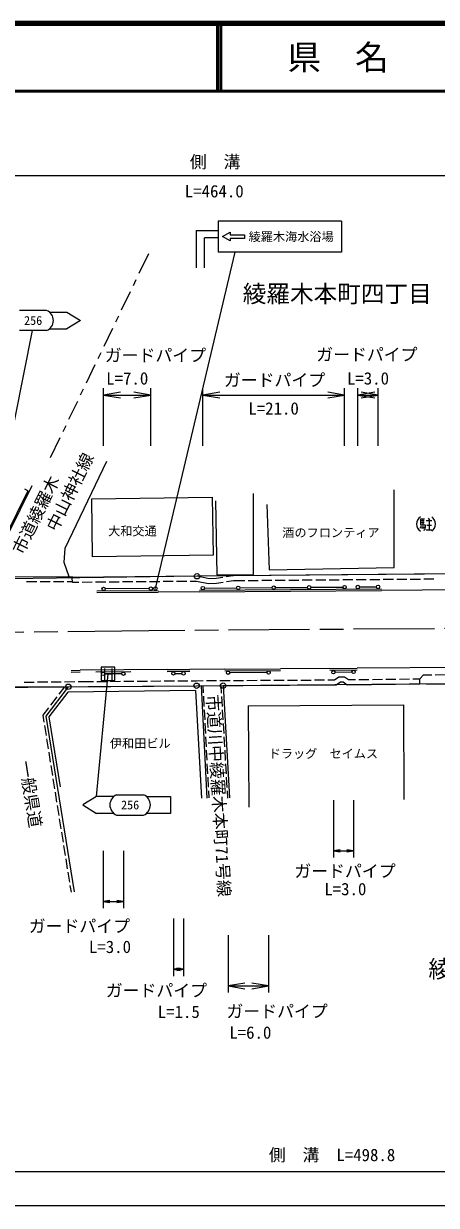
# Model space of a CAD drawing. Units: millimetres at full size, sheet at 1:1000; details may follow other scales. Extents: x 40000 to 680000, y 20000 to 380000.
# Drawn here: x 269046 to 330183, y 205000 to 380000 of the extents above; entities that cross this region are included whole.
import ezdxf
from ezdxf.enums import TextEntityAlignment as Align

# ---------------------------------------------------------------- set-up
doc = ezdxf.new("R2010")
doc.units = ezdxf.units.MM
doc.header["$LTSCALE"] = 1000
doc.linetypes.add('CHAIN', pattern=[18.5, 12, -1.5, 3.5, -1.5])
for name, color, linetype, lineweight in [('M-BGD', 7, 'Continuous', 25), ('M-BMK', 2, 'CHAIN', 13), ('M-BMK-HTXT', 7, 'Continuous', 13), ('M-BMK-ROW', 30, 'Continuous', 25), ('M-STR-HTXT', 7, 'Continuous', 13), ('M-STR-STRC', 7, 'Continuous', 25), ('M-TTL', 2, 'Continuous', 140), ('M-TTL-BAND', 7, 'Continuous', 25), ('M-TTL-LINE', 7, 'Continuous', 50)]:
    doc.layers.add(name, color=color, linetype=linetype, lineweight=lineweight)
doc.layers.add('M-TTL-TXT', color=7, linetype='Continuous')
doc.styles.add('ＭＳ ゴシック', font='')
doc.styles.get('ＭＳ ゴシック').set_extended_font_data('MS Gothic')

# ---------------------------------------------------------------- blocks, each defined once
blk = doc.blocks.new('open_arrow')
at = {"color": 0, "linetype": 'Continuous', "lineweight": -2}
blk.add_lwpolyline([(7.5, 1.25), (0, 0), (7.5, -1.25)], dxfattribs=at)

msp = doc.modelspace()

# ---------------------------------------------------------------- linework, layer by layer
at = {"layer": 'M-BGD'}
for p, q in [((275197, 302324), (281391, 315196)), ((263435, 297733), (270295, 311602)), ((269665, 310820), (269216, 311041)), ((279138, 309616), (296980, 309877)), ((296980, 309877), (297106, 301292)), ((303086, 298417), (303079, 310436)), ((323946, 299464), (323939, 310976)), ((279264, 301030), (279138, 309616)), ((297463, 309327), (297670, 298361)), ((305055, 308766), (305418, 299130)), ((327862, 306688), (328447, 306688)), ((327862, 305750), (327862, 306688)), ((327862, 306397), (328392, 306397)), ((328159, 306688), (328159, 305750)), ((328690, 306397), (329504, 306397)), ((328690, 306397), (329511, 306397)), ((328981, 306753), (329155, 306458)), ((329094, 306397), (329094, 305045)), ((327865, 305514), (327747, 305224)), ((327862, 306103), (328389, 306103)), ((328570, 305750), (327862, 305750)), ((327982, 305516), (328042, 305224)), ((328158, 305514), (328217, 305226)), ((328276, 305514), (328393, 305279)), ((328279, 305049), (328389, 304987)), ((328389, 304987), (328512, 305155)), ((328512, 305155), (328570, 305446)), ((328570, 305446), (328570, 305750)), ((328686, 305045), (329501, 305045)), ((328748, 305750), (329446, 305750)), ((275037, 300214), (275197, 302324)), ((297106, 301292), (279264, 301030)), ((275807, 298060), (275037, 300214)), ((305418, 299130), (323946, 299464)), ((276264, 298062), (266197, 298025)), ((294726, 298160), (276258, 297998)), ((276264, 297248), (276258, 297998)), ((296512, 297800), (294726, 298160)), ((297543, 297830), (296512, 297800)), ((298548, 297990), (297543, 297830)), ((297670, 298361), (303086, 298417)), ((300046, 298228), (299041, 298069)), ((338068, 298540), (300046, 298228)), ((303809, 297509), (302309, 297497)), ((305809, 297526), (304309, 297513)), ((307809, 297542), (306309, 297530)), ((309809, 297558), (308309, 297546)), ((311809, 297575), (310309, 297562)), ((313809, 297591), (312309, 297579)), ((315809, 297608), (314309, 297595)), ((317808, 297624), (316309, 297612)), ((319808, 297640), (318308, 297628)), ((321808, 297657), (320308, 297644)), ((323808, 297673), (322308, 297661)), ((325808, 297690), (324308, 297677)), ((327808, 297706), (326308, 297694)), ((329808, 297722), (328308, 297710)), ((270983, 297343), (269483, 297337)), ((272983, 297350), (271483, 297344)), ((274983, 297357), (273483, 297352)), ((276267, 297362), (275483, 297359)), ((277210, 297257), (276264, 297248)), ((279210, 297274), (277710, 297261)), ((281210, 297292), (279710, 297279)), ((279892, 295990), (288951, 296048)), ((283209, 297309), (281710, 297296)), ((285209, 297327), (283709, 297314)), ((287209, 297344), (285709, 297331)), ((289209, 297362), (287709, 297348)), ((291209, 297379), (289709, 297366)), ((293209, 297397), (291709, 297383)), ((294654, 297409), (293709, 297401)), ((296449, 297048), (294654, 297409)), ((295094, 296110), (322055, 296298)), ((297613, 297082), (296449, 297048)), ((298614, 297241), (297613, 297082)), ((300108, 297479), (299108, 297320)), ((301809, 297493), (300108, 297479)), ((276068, 283971), (277407, 283987)), ((279728, 284002), (284928, 284035)), ((290325, 284083), (293648, 284086)), ((298833, 284163), (307081, 284211)), ((314422, 284246), (318451, 284303)), ((327712, 282973), (328273, 283574)), ((328273, 283574), (328698, 283577)), ((328698, 283577), (329504, 283585)), ((330004, 283590), (331504, 283605)), ((259115, 281648), (278612, 281821)), ((269108, 282487), (270607, 282500)), ((271107, 282505), (272607, 282518)), ((275658, 281795), (272358, 277463)), ((273107, 282522), (274607, 282536)), ((275088, 281790), (274243, 280681)), ((275107, 282540), (276607, 282554)), ((277107, 282558), (278606, 282571)), ((278606, 282571), (279382, 282578)), ((278612, 281821), (294663, 281951)), ((279882, 282582), (281382, 282594)), ((281882, 282598), (283382, 282610)), ((283882, 282614), (285382, 282626)), ((285882, 282630), (287382, 282642)), ((287882, 282646), (289382, 282658)), ((289882, 282662), (291382, 282674)), ((291882, 282678), (293382, 282691)), ((293882, 282695), (294659, 282701)), ((294659, 282701), (295622, 282706)), ((294663, 281951), (315317, 282069)), ((295331, 281955), (296199, 265312)), ((295707, 280890), (295651, 281971)), ((296122, 282709), (297622, 282718)), ((298122, 282721), (299621, 282729)), ((298267, 281955), (298330, 280875)), ((298586, 281973), (299559, 265339)), ((300121, 282732), (301621, 282741)), ((302121, 282744), (303621, 282752)), ((304121, 282755), (305621, 282764)), ((306121, 282767), (307621, 282775)), ((308121, 282778), (309621, 282787)), ((310121, 282790), (311621, 282798)), ((312121, 282801), (313621, 282810)), ((314121, 282813), (315084, 282818)), ((315084, 282818), (315750, 283272)), ((315317, 282069), (315986, 282526)), ((315750, 283272), (316597, 283285)), ((315986, 282526), (316357, 282531)), ((316357, 282531), (316947, 282100)), ((316597, 283285), (317188, 282853)), ((316947, 282100), (327721, 282223)), ((317188, 282853), (318200, 282865)), ((318700, 282870), (320200, 282888)), ((320700, 282893), (322200, 282910)), ((322700, 282916), (324200, 282933)), ((324700, 282939), (326200, 282956)), ((326700, 282961), (327712, 282973)), ((327721, 282223), (327712, 282973)), ((328712, 282177), (352823, 282420)), ((275573, 281023), (272780, 277357)), ((273940, 280283), (273031, 279089)), ((294501, 281263), (275573, 281023)), ((294501, 281263), (295403, 265306)), ((295811, 278893), (295733, 280391)), ((298359, 280376), (298446, 278879)), ((272729, 278692), (271884, 277582)), ((295916, 276896), (295837, 278394)), ((298476, 278379), (298563, 276882)), ((271884, 277582), (272045, 276572)), ((272358, 277463), (276517, 251440)), ((272780, 277357), (274442, 266961)), ((272124, 276078), (272361, 274597)), ((296020, 274898), (295942, 276396)), ((298592, 276383), (298680, 274885)), ((272440, 274103), (272676, 272622)), ((296124, 272901), (296046, 274399)), ((298709, 274386), (298797, 272889)), ((272755, 272128), (272992, 270647)), ((296228, 270904), (296150, 272402)), ((298826, 272390), (298913, 270892)), ((273071, 270153), (273308, 268672)), ((296332, 268907), (296254, 270405)), ((298943, 270393), (299030, 268896)), ((273386, 268178), (273623, 266697)), ((296436, 266909), (296358, 268407)), ((299059, 268396), (299147, 266899)), ((273702, 266204), (273939, 264722)), ((296519, 265329), (296462, 266410)), ((299176, 266400), (299239, 265320)), ((274018, 264229), (274254, 262747)), ((274333, 262254), (274570, 260772)), ((274649, 260279), (274886, 258798)), ((274965, 258304), (275201, 256823)), ((275280, 256329), (275517, 254848)), ((275596, 254354), (275833, 252873)), ((275911, 252379), (276073, 251369))]:
    msp.add_line(p, q, dxfattribs=at)
msp.add_lwpolyline([(269665, 310820), (266409, 304204), (265436, 304656)], dxfattribs=at)
for centre, start, end in [((328522, 305897), 123.85503, 236.14497), ((328793, 305897), 303.85503, 56.14497)]:
    msp.add_arc(centre, 1264, start, end, dxfattribs=at)
at = {"layer": 'M-BMK'}
for p, q in [((366909, 290667), (287598, 290084)), ((287598, 290084), (215553, 289268))]:
    msp.add_line(p, q, dxfattribs=at)
at = {"layer": 'M-BMK-HTXT'}
for p, q in [((287524, 345908), (286115, 342980)), ((285682, 342079), (285248, 341178)), ((284815, 340276), (283514, 337573)), ((283080, 336672), (282647, 335771)), ((282213, 334870), (280913, 332166)), ((280479, 331265), (280045, 330364)), ((279612, 329463), (278311, 326760)), ((277877, 325859), (277444, 324957)), ((277010, 324056), (275710, 321353)), ((275276, 320452), (274842, 319551)), ((274409, 318650), (273000, 315722))]:
    msp.add_line(p, q, dxfattribs=at)
at = {"layer": 'M-BMK-ROW'}
for points in [[(566339, 296113), (557276, 297685), (552310, 298399), (545863, 299126), (530479, 299894), (529340, 300001), (492385, 299588), (440084, 299109), (425836, 299040), (403203, 299027), (383077, 298882), (365726, 298779), (342977, 298645), (294726, 298160), (263435, 297733), (240914, 297587), (204405, 297283), (194855, 297205), (174860, 297081), (151341, 296843), (128189, 296587), (99732, 296467)], [(65465, 280341), (78929, 280393), (132547, 280832), (143326, 280985), (165329, 281243), (191536, 281430), (222602, 281588), (239098, 281684), (255191, 281808), (275658, 281795), (294663, 281951), (298586, 281973), (353714, 282475)]]:
    msp.add_lwpolyline(points, dxfattribs=at)
for centre in [(294726, 298160), (275658, 281795), (294663, 281951), (298586, 281973)]:
    msp.add_circle(centre, 400, dxfattribs=at)
at = {"layer": 'M-STR-HTXT'}
for p, q in [((65290, 357500), (529340, 357500)), ((280890, 317500), (280890, 326000)), ((287890, 317500), (287890, 326000)), ((295592, 317500), (295592, 326000)), ((316591, 317500), (316591, 326000)), ((318553, 317500), (318553, 326000)), ((321553, 317500), (321553, 326000)), ((280890, 325000), (287890, 325000)), ((295592, 325000), (316591, 325000)), ((318553, 325000), (321553, 325000)), ((314926, 265000), (314926, 256500)), ((317926, 265000), (317926, 256500)), ((280830, 257500), (280830, 249000)), ((283830, 257500), (283830, 249000)), ((314926, 257500), (317926, 257500)), ((280830, 250000), (283830, 250000)), ((291225, 247500), (291225, 238959)), ((292725, 247500), (292725, 238959)), ((299334, 245000), (299334, 236500)), ((305334, 245000), (305334, 236500)), ((291225, 239959), (292725, 239959)), ((299334, 237500), (305334, 237500)), ((65465, 210000), (563994, 210000))]:
    msp.add_line(p, q, dxfattribs=at)
at = {"layer": 'M-STR-STRC'}
for p, q in [((316152, 350751), (297878, 350751)), ((297878, 350751), (297878, 346180)), ((316152, 350751), (316152, 346180)), ((294614, 349386), (294614, 343860)), ((294614, 349386), (297878, 349386)), ((297878, 348298), (295836, 348298)), ((295836, 343860), (295836, 348298)), ((298482, 348463), (299624, 349111)), ((299624, 347816), (298482, 348463)), ((299624, 349111), (299624, 348730)), ((299624, 348730), (301777, 348730)), ((301777, 348730), (301777, 348197)), ((299624, 348197), (299624, 347816)), ((301777, 348197), (299624, 348197)), ((288567, 296350), (300388, 346180)), ((316152, 346180), (297878, 346180)), ((272455, 337542), (268455, 337542)), ((272869, 337292), (275455, 337292)), ((275455, 337292), (277455, 336042)), ((277455, 336042), (275455, 334792)), ((262713, 296284), (270372, 334542)), ((272455, 334542), (268455, 334542)), ((272869, 334792), (275455, 334792)), ((279894, 295740), (288952, 295798)), ((287640, 296340), (281140, 296298)), ((295095, 295860), (288952, 295798)), ((295095, 295860), (322057, 296048)), ((295842, 296415), (300591, 296448)), ((301091, 296452), (305841, 296485)), ((306341, 296488), (311091, 296522)), ((311591, 296525), (316341, 296558)), ((318803, 296575), (321303, 296593)), ((341637, 296209), (322057, 296048)), ((276065, 284221), (277404, 284237)), ((290325, 284333), (277404, 284237)), ((279821, 265547), (281589, 283714)), ((282555, 284714), (280555, 284714)), ((280555, 284714), (280555, 282714)), ((283580, 283726), (281080, 283711)), ((281095, 282799), (281095, 284498)), ((281095, 283714), (282087, 283714)), ((282087, 284509), (282087, 282804)), ((282555, 282714), (282555, 284714)), ((290325, 284333), (293648, 284336)), ((291475, 283784), (292475, 283785)), ((298831, 284413), (293648, 284336)), ((298831, 284413), (307080, 284461)), ((305084, 283899), (299584, 283867)), ((314419, 284496), (307080, 284461)), ((314419, 284496), (318448, 284553)), ((315176, 283957), (317676, 283992)), ((352900, 284772), (318448, 284553)), ((280555, 282714), (282555, 282714)), ((279821, 265547), (277821, 264297)), ((277821, 264297), (279821, 263047)), ((282407, 265547), (279821, 265547)), ((282821, 265797), (286821, 265797)), ((287234, 265547), (290821, 265547)), ((290821, 265547), (290821, 263047)), ((282407, 263047), (279821, 263047)), ((282821, 262797), (286821, 262797)), ((290821, 263047), (287234, 263047))]:
    msp.add_line(p, q, dxfattribs=at)
for centre in [(280890, 296296), (287890, 296341), (288567, 296350), (295592, 296413), (300841, 296450), (306091, 296487), (311341, 296523), (316591, 296560), (318553, 296574), (321553, 296595), (280830, 283709), (283830, 283728), (291225, 283784), (292725, 283785), (299334, 283866), (305334, 283901), (314926, 283953), (317926, 283995)]:
    msp.add_circle(centre, 250, dxfattribs=at)
for centre, start, end in [((271830, 336042), 292.61986, 67.38014), ((283446, 264297), 112.61986, 247.38014), ((286196, 264297), 292.61986, 67.38014)]:
    msp.add_arc(centre, 1625, start, end, dxfattribs=at)
at = {"layer": 'M-TTL'}
msp.add_line((680000, 380000), (40000, 380000), dxfattribs=at)
at = {"layer": 'M-TTL-BAND'}
for p, q in [((302303, 278995), (325303, 279127)), ((302303, 278995), (302389, 263974)), ((325303, 279127), (325383, 265085)), ((40000, 205000), (579000, 205000))]:
    msp.add_line(p, q, dxfattribs=at)
at = {"layer": 'M-TTL-LINE'}
for p, q in [((297750, 380000), (297750, 370000)), ((298250, 380000), (298250, 370000)), ((40000, 370000), (680000, 370000))]:
    msp.add_line(p, q, dxfattribs=at)

# ---------------------------------------------------------------- block references
at = {"layer": 'M-STR-HTXT'}
for p, xscale, yscale in [((280890, 325000), 333, 333), ((295592, 325000), 333, 333), ((318553, 325000), 333, 333), ((314926, 257500), 133, 133), ((280830, 250000), 133, 133), ((291225, 239959), 133, 133), ((299334, 237500), 333, 333)]:
    msp.add_blockref('open_arrow', p, dxfattribs=dict(at, xscale=xscale, yscale=yscale))
at = {"layer": 'M-STR-HTXT', "rotation": 180}
for p, xscale, yscale in [((287890, 325000), 333, 333), ((316591, 325000), 333, 333), ((321553, 325000), 333, 333), ((317926, 257500), 133, 133), ((283830, 250000), 133, 133), ((292725, 239959), 133, 133), ((305334, 237500), 333, 333)]:
    msp.add_blockref('open_arrow', p, dxfattribs=dict(at, xscale=xscale, yscale=yscale))

# ---------------------------------------------------------------- texts
at = {"layer": 'M-BGD', "style": 'ＭＳ ゴシック'}
for s, p in [('大和交通', (285159, 304861)), ('酒のフロンティア', (314560, 304624)), ('伊和田ビル', (286322, 273416)), ('ドラッグ\u3000セイムス', (313447, 271900))]:
    msp.add_text(s, height=1320, dxfattribs=at).set_placement(p, align=Align.MIDDLE_CENTER)
at = {"layer": 'M-BMK-HTXT', "style": 'ＭＳ ゴシック'}
for s, p in [('綾羅木本町四丁目', (315500, 340000)), ('綾羅木本町二丁目', (343000, 240000))]:
    msp.add_text(s, height=2566, dxfattribs=at).set_placement(p, align=Align.MIDDLE_CENTER)
for s, rotation, p in [('中山神社線', 63.684, (275901, 310646)), ('市道綾羅木', 63.684, (270868, 307267)), ('市道川中綾羅木本町71号線', 273.347, (297926, 265670)), ('一般県道', 279.08, (270078, 265902))]:
    msp.add_text(s, height=1833, rotation=rotation, dxfattribs=at).set_placement(p, align=Align.MIDDLE_CENTER)
at = {"layer": 'M-STR-HTXT', "style": 'ＭＳ ゴシック'}
for s, p in [('側\u3000溝', (297415, 359533)), ('ガードパイプ', (288569, 330878)), ('ガードパイプ', (319889, 330995)), ('ガードパイプ', (306206, 327212)), ('ガードパイプ', (316645, 254501)), ('ガードパイプ', (277306, 246351)), ('ガードパイプ', (288711, 236814)), ('ガードパイプ', (306588, 233740))]:
    msp.add_text(s, height=1833, dxfattribs=at).set_placement(p, align=Align.MIDDLE_CENTER)
for s, p in [('L=464.0', (297283, 353721)), ('L=7.0', (284390, 326000)), ('L=3.0', (320053, 326000)), ('L=21.0', (306072, 321550)), ('L=3.0', (316699, 250376)), ('L=3.0', (281836, 241821)), ('L=1.5', (292028, 232203)), ('L=6.0', (302624, 229129)), ('側\u3000溝\u3000L=498.8', (314729, 211000))]:
    msp.add_text(s, height=1833, dxfattribs=at).set_placement(p, align=Align.BOTTOM_CENTER)
at = {"layer": 'M-STR-STRC', "style": 'ＭＳ ゴシック'}
msp.add_text('綾羅木海水浴場', height=1320, dxfattribs=at).set_placement((302368, 348447), align=Align.MIDDLE_LEFT)
for p in [(270455, 336042), (284821, 264297)]:
    msp.add_text('256', height=1320, dxfattribs=at).set_placement(p, align=Align.MIDDLE_CENTER)
at = {"layer": 'M-TTL-TXT', "style": 'ＭＳ ゴシック'}
msp.add_text('県\u3000名', height=3666, dxfattribs=at).set_placement((315625, 375000), align=Align.MIDDLE_CENTER)

doc.saveas('drawing.dxf')
